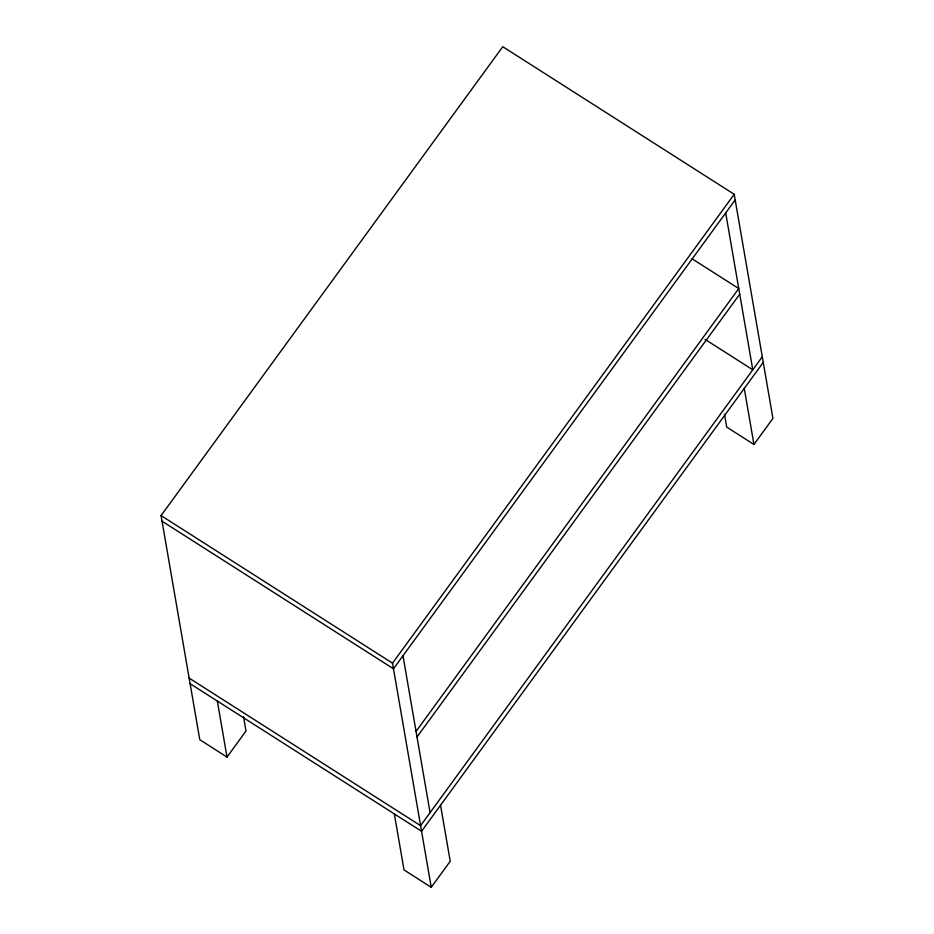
<?xml version="1.0" encoding="UTF-8"?>
<svg xmlns="http://www.w3.org/2000/svg" width="934" height="934" viewBox="0 0 934 934"><rect width="100%" height="100%" fill="white"/><g stroke="black" fill="none" stroke-linecap="round" stroke-linejoin="round"><path stroke-width="1.4" d="M243.517 716.67L245.992 731.03L227.009 757.077L199.783 739.716L161.068 515.591L502.761 46.7L734.217 194.284L772.932 418.409L753.948 444.456L726.722 427.095L724.48 414.171M394.335 813.899L404.013 869.939L431.239 887.3L392.525 663.175L734.217 194.284M735.186 199.888L393.494 668.779L162.037 521.195M416.05 731.392L738.759 288.548L692.164 258.846M417.019 736.996L739.728 294.152M762.284 356.776L420.592 825.668L189.135 678.084M763.253 362.38L421.561 831.272L190.104 683.688M431.239 887.3L450.223 861.253L440.544 805.213M705.03 339.346L752.792 369.806L725.695 212.905M161.068 515.591L392.525 663.175M744.27 388.427L753.948 444.456M402.986 655.75L430.084 812.638M217.33 701.049L227.009 757.077"/></g></svg>
